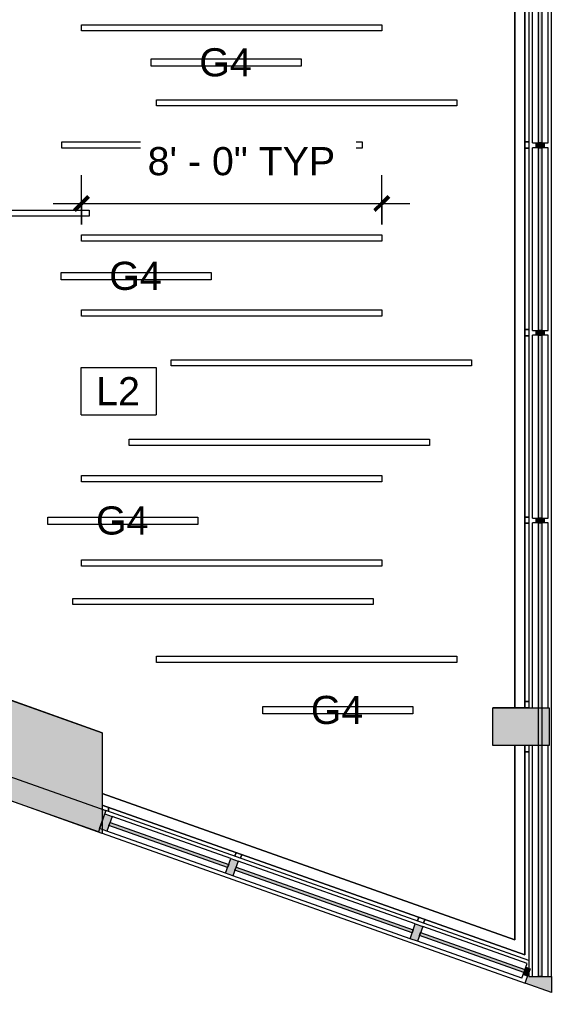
# Model space of a CAD drawing. Header units: inches. Extents: x -2332 to 1043, y -456 to 2193.
# Drawn here: x 835.6 to 1005.7, y -456 to -144.8 of the extents above; entities that cross this region are included whole.
import ezdxf

# ---------------------------------------------------------------- set-up
doc = ezdxf.new("R2010")
doc.units = ezdxf.units.IN
doc.header["$MEASUREMENT"] = 0
for name, color, linetype, lineweight in [('5033_00_7th-9th Floors_Updated_dwg', 8, 'Continuous', 9), ('A-ANNO-DIMS', 211, 'Continuous', 9), ('A-ANNO-DIMS-96', 211, 'Continuous', 9), ('A-ANNO-KEYN', 231, 'Continuous', 9), ('A-CLNG', 13, 'Continuous', 13), ('A-COLS', 52, 'Continuous', 13), ('A-GLAZ-CURT', 52, 'Continuous', 13), ('A-GLAZ-CWMG', 51, 'Continuous', 13), ('A-Glaz-Exst', 7, 'Continuous', 9), ('A-Shell', 7, 'Continuous', 9), ('A-WALL-PATT', 111, 'Continuous', 13), ('COLUMN', 7, 'Continuous', 9), ('E-LITE-EQPM', 33, 'Continuous', 9), ('E-LITE-EQPM-IDEN', 33, 'Continuous', 9), ('I-WALL', 2, 'Continuous', 13)]:
    doc.layers.add(name, color=color, linetype=linetype, lineweight=lineweight)
doc.styles.add('Arial', font='arial.ttf', dxfattribs={"height": 9})
doc.styles.add('Swis721 Lt BT_2', font='swissl.ttf', dxfattribs={"height": 9})
doc.dimstyles.new('OTJ_-_3_32__Linear__1__Tolerance', dxfattribs={"dimscale": 12, "dimtxt": 9.497835, "dimasz": 0.375, "dimexe": 0.75, "dimexo": 0.5, "dimgap": 0.5, "dimtad": 1, "dimdec": 0, "dimzin": 3, "dimdsep": 46, "dimlunit": 4, "dimtxsty": 'Swis721 Lt BT_2', "dimblk1": 'OBLIQUE', "dimblk2": 'OBLIQUE', "dimsah": 1, "dimcen": 0.09, "dimdle": 0.75, "dimazin": 0, "dimtfac": 1, "dimtdec": 4, "dimtix": 1, "dimtmove": 0, "dimatfit": 3, "dimfxl": 1, "dimtvp": 1, "dimtfill": 1, "dimfrac": 2, "dimtolj": 1, "dimtzin": 0, "dimarcsym": 2})

# ---------------------------------------------------------------- blocks, each defined once
blk = doc.blocks.new('5033_00_7th-9th Floors_Updated_dwg_column casing-9774975-7TH FLOOR REFLECTED CEILING PLAN')
at = {"layer": 'COLUMN'}
blk.add_line((-1397.06, -232.99), (-1457.08, -211.6), dxfattribs=at)
blk = doc.blocks.new('5033_00_7th-9th Floors_Updated_dwg-8585573-7TH FLOOR REFLECTED CEILING PLAN')
at = {"layer": 'COLUMN'}
blk.add_hatch(color=256, dxfattribs=at).paths.add_polyline_path([(862, -553), (862, -552.99), (862, -552.99)], flags=0)
at = {"layer": 'A-Glaz-Exst'}
for p, q in [((997.2, -545), (997.2, -65.02)), ((997.2, -65.02), (997.2, -545)), ((997.2, -363.94), (998.45, -363.94)), ((998.45, -363.94), (997.2, -363.94)), ((997.2, -365.94), (998.45, -365.94)), ((998.45, -365.94), (997.2, -365.94)), ((997.2, -423.94), (998.45, -423.94)), ((998.45, -423.94), (997.2, -423.94)), ((997.2, -425.94), (998.45, -425.94)), ((998.45, -425.94), (997.2, -425.94)), ((997.2, -483.94), (998.45, -483.94)), ((998.45, -483.94), (997.2, -483.94)), ((997.2, -485.94), (998.45, -485.94)), ((998.45, -485.94), (997.2, -485.94)), ((997.2, -543), (998.45, -543)), ((998.45, -543), (997.2, -543)), ((997.2, -624.01), (997.2, -557.02)), ((864, -576.8), (864, -578.12)), ((864, -578.12), (864, -576.8)), ((904.82, -591.27), (904.4, -592.44)), ((904.4, -592.44), (904.82, -591.27)), ((906.71, -591.93), (906.29, -593.11)), ((906.29, -593.11), (906.71, -591.93)), ((963.26, -611.98), (962.84, -613.16)), ((962.84, -613.16), (963.26, -611.98)), ((965.14, -612.65), (964.73, -613.83)), ((964.73, -613.83), (965.14, -612.65))]:
    blk.add_line(p, q, dxfattribs=at)
at = {"layer": 'A-Glaz-Exst', "flags": 128}
blk.add_lwpolyline([(997.2, -557.02), (997.2, -624.01), (862, -576.09), (997.2, -624.01)], dxfattribs=at)
blk.add_lwpolyline([(998.45, -559), (997.2, -559)], close=True, dxfattribs=at)
at = {"layer": 'A-Shell'}
for p, q in [((993.95, -545.02), (993.95, -301.77)), ((993.95, -301.77), (993.95, -545.02))]:
    blk.add_line(p, q, dxfattribs=at)
at = {"layer": 'A-Shell', "flags": 128}
for points in [[(862, -572.38), (993.95, -619.15), (993.95, -557.02)], [(993.95, -557.02), (993.95, -619.15), (862, -572.38)]]:
    blk.add_lwpolyline(points, dxfattribs=at)
at = {"layer": 'COLUMN'}
for p, q in [((986.95, -545), (998.45, -545)), ((998.45, -545), (986.95, -545))]:
    blk.add_line(p, q, dxfattribs=at)
blk.add_blockref('5033_00_7th-9th Floors_Updated_dwg_column casing-9774975-7TH FLOOR REFLECTED CEILING PLAN', (2259.06, -319.99))
blk.add_blockref('5033_00_7th-9th Floors_Updated_dwg_column casing-9774975-7TH FLOOR REFLECTED CEILING PLAN', (2259.06, -319.99))
blk = doc.blocks.new('Columns 1 - Columns 1-7118049-7TH FLOOR REFLECTED CEILING PLAN')
at = {"layer": 'A-COLS', "lineweight": 9}
h = blk.add_hatch(color=7, dxfattribs=at)
h.paths.add_polyline_path([(862, -405.11), (861.98, -372.97), (801.98, -351.58), (801.98, -383.71), (861.95, -405.09)], flags=0)
h.paths.add_polyline_path([(992.59, -377), (1004.95, -376.98), (1004.95, -365), (986.95, -365), (986.95, -377), (991.45, -377)], flags=0)
h.paths.add_polyline_path([(514, -281.76), (514, -249.63), (453.98, -228.24), (453.98, -260.37), (513.95, -281.74)], flags=0)
h.paths.add_polyline_path([(166, -158.41), (166, -126.28), (105.98, -104.89), (105.98, -137.02), (165.95, -158.39)], flags=0)
h.paths.add_polyline_path([(-182, -35.06), (-182, -2.93), (-242.02, 18.46), (-242.02, -13.67), (-182.05, -35.04)], flags=0)
h.paths.add_polyline_path([(-1982.09, 88.27), (-1922.03, 109.69), (-1922.03, 140.32), (-1982.09, 118.92), (-1982.06, 97), (-1976.88, 98.83), (-1974.21, 91.29), (-1982.09, 88.5), (-1982.09, 88.41)], flags=0)
h.paths.add_polyline_path([(-530, 88.28), (-530, 120.42), (-590.02, 141.81), (-590.02, 109.68), (-530.05, 88.3)], flags=0)
h.paths.add_polyline_path([(829.27, 109), (843.95, 109.02), (843.91, 133), (819.95, 133), (819.95, 109), (828.45, 109)], flags=0)
h.paths.add_polyline_path([(991.45, 115), (1004.95, 115.02), (1004.95, 127), (986.95, 127), (986.95, 115), (990.95, 115)], flags=0)
h.paths.add_polyline_path([(-1634.06, 211.7), (-1574.03, 233.05), (-1574.03, 264.36), (-1634.06, 242.96), (-1634.06, 211.72)], flags=0)
h.paths.add_polyline_path([(-878.47, 211.8), (-878.47, 243.93), (-938.5, 265.32), (-938.5, 233.19), (-878.52, 211.82)], flags=0)
h.paths.add_polyline_path([(483.3, 232), (495.95, 232), (495.95, 256), (472.03, 256), (472.03, 232), (482.96, 232)], flags=0)
h.paths.add_polyline_path([(-1286.05, 334.98), (-1268.05, 341.39), (-1268.05, 345.6), (-1256.05, 349.87), (-1244.05, 345.6), (-1244.05, 341.38), (-1226.05, 335.02), (-1226.06, 367), (-1256.05, 377.69), (-1286.05, 367), (-1286.05, 335.02)], flags=0)
h.paths.add_polyline_path([(-2021.16, 351.64), (-2013.01, 374.21), (-2035.58, 382.36), (-2043.73, 359.79), (-2023.91, 352.63)], flags=0)
h.paths.add_polyline_path([(-208.32, 478), (-200.03, 478), (-200.03, 502), (-219.79, 502), (-224.03, 490.27), (-224.03, 478), (-210.67, 478)], flags=0)
h.paths.add_polyline_path([(-224.03, 501.32), (-223.78, 502), (-224.03, 502)], flags=0)
h.paths.add_polyline_path([(-559.03, 601), (-548.03, 601), (-548.03, 625), (-569.15, 625), (-572.03, 617.05), (-572.03, 601)], flags=0)
h.paths.add_polyline_path([(472.2, 601), (496.2, 601), (496.2, 625), (472.2, 625)], flags=0)
h.paths.add_polyline_path([(831.97, 601.06), (843.95, 601.08), (843.91, 625.06), (819.95, 625.06), (819.95, 601.06), (831.95, 601.06)], flags=0)
h.paths.add_polyline_path([(993.74, 607.06), (1004.95, 607.08), (1004.95, 619.06), (986.95, 619.06), (986.95, 607.06), (991.45, 607.06)], flags=0)
h.paths.add_polyline_path([(-1887.92, 720.64), (-1879.77, 743.21), (-1902.34, 751.36), (-1910.49, 728.79), (-1893.62, 722.69)], flags=0)
h.paths.add_polyline_path([(-903.4, 724), (-896.03, 724), (-896.03, 748), (-920.67, 748), (-920.67, 724), (-910.74, 724)], flags=0)
h.paths.add_polyline_path([(-1610.23, 724), (-1592.03, 724), (-1592.03, 748), (-1616.03, 748), (-1616.03, 724), (-1612.44, 724)], flags=0)
h.paths.add_polyline_path([(-1843.5, 843.64), (-1835.35, 866.21), (-1857.93, 874.36), (-1866.08, 851.79), (-1845.52, 844.36)], flags=0)
h.paths.add_polyline_path([(490.72, 847), (496.2, 847), (496.2, 871), (472.2, 871), (472.2, 847), (477.69, 847)], flags=0)
h.paths.add_polyline_path([(-1612.44, 847), (-1574.05, 847.02), (-1574.06, 871), (-1616.19, 871), (-1616.19, 847)], flags=0)
h.paths.add_polyline_path([(-1243.86, 847.03), (-1243.86, 871), (-1268.03, 871), (-1268.03, 847.03)], flags=0)
h.paths.add_polyline_path([(841.98, 1093), (843.95, 1093.02), (843.91, 1117), (819.95, 1117), (819.95, 1093), (835.45, 1093)], flags=0)
h.paths.add_polyline_path([(495.42, 1093), (495.95, 1093), (495.95, 1117), (471.83, 1117), (471.83, 1093), (495.41, 1093)], flags=0)
h.paths.add_polyline_path([(-1616.3, 1093.21), (-1592.35, 1093.21), (-1592.35, 1117.25), (-1616.3, 1117.25), (-1616.3, 1095.67)], flags=0)
h.paths.add_polyline_path([(-1268.29, 1093.21), (-1244.3, 1093.21), (-1244.3, 1117.25), (-1268.29, 1117.25)], flags=0)
h.paths.add_polyline_path([(991.33, 1099), (1004.95, 1099.02), (1004.95, 1111), (986.95, 1111), (986.95, 1099), (991.2, 1099)], flags=0)
h.paths.add_polyline_path([(-1268.22, 1339.25), (-1244.3, 1339.25), (-1244.3, 1363.25), (-1268.3, 1363.25), (-1268.3, 1339.25)], flags=0)
h.paths.add_polyline_path([(-1616.3, 1339.25), (-1592.3, 1339.25), (-1592.3, 1363.25), (-1616.3, 1363.25), (-1616.3, 1341.67)], flags=0)
h.paths.add_polyline_path([(484, 1462.86), (495.95, 1462.86), (495.95, 1486.86), (471.95, 1486.86), (471.95, 1462.86), (483.85, 1462.86)], flags=0)
h.paths.add_polyline_path([(801.95, 1567), (861.95, 1588.4), (861.95, 1619.14), (850.07, 1619.14), (850, 1619.04), (849.95, 1619.16), (849.95, 1622.86), (801.95, 1605.75), (801.95, 1567.02)], flags=0)
h.paths.add_polyline_path([(-1607.55, 1585.02), (-1592.05, 1585.02), (-1592.05, 1609.02), (-1616.05, 1609.02), (-1616.05, 1585.02)], flags=0)
h.paths.add_polyline_path([(-1256.44, 1585.27), (-1244.3, 1585.27), (-1244.3, 1609.27), (-1268.3, 1609.27), (-1268.3, 1585.27), (-1256.86, 1585.27)], flags=0)
h.paths.add_polyline_path([(-1654.55, 1731.02), (-1654.55, 1776.02), (-1678.05, 1776.02), (-1678.05, 1772.52), (-1658.05, 1772.52), (-1658.05, 1734.52), (-1678.05, 1734.52), (-1678.05, 1731.02), (-1658.05, 1731.02)], flags=0)
h.paths.add_polyline_path([(122.95, 1827.02), (148.95, 1827.02), (148.95, 1853.02), (122.95, 1853.02), (122.95, 1829.42)], flags=0)
h.paths.add_polyline_path([(496.95, 1827.02), (496.95, 1853.02), (470.95, 1853.02), (470.95, 1827.02)], flags=0)
h.paths.add_polyline_path([(-921.05, 1827.02), (-895.05, 1827.02), (-895.05, 1853.02), (-921.05, 1853.02), (-921.05, 1829.42)], flags=0)
h.paths.add_polyline_path([(-572.04, 1827.02), (-547.04, 1827.02), (-547.04, 1853.02), (-573.04, 1853.02), (-573.04, 1827.02)], flags=0)
h.paths.add_polyline_path([(-199.03, 1827.04), (-199.03, 1853.03), (-225.05, 1853.03), (-225.05, 1827.04), (-200.04, 1827.04)], flags=0)
h.paths.add_polyline_path([(-1592.3, 1828.27), (-1592.3, 1852.27), (-1600.05, 1852.27), (-1600.05, 2104.82), (-1574.05, 2104.82), (-1574.05, 2138.82), (-1608.05, 2138.82), (-1608.05, 1852.27), (-1616.3, 1852.27), (-1616.3, 1828.27)], flags=0)
h.paths.add_polyline_path([(-1244.3, 1828.27), (-1244.3, 1852.27), (-1268.3, 1852.27), (-1268.3, 1828.27)], flags=0)
h.paths.add_polyline_path([(-1678.05, 1836.02), (-1620.8, 1836.02), (-1620.8, 1844.02), (-1678.05, 1844.02)], flags=0)
h.paths.add_polyline_path([(831.95, 2100.07), (861.95, 2100.07), (861.95, 2138.82), (801.95, 2138.82), (801.95, 2110.02), (831.95, 2110.02), (831.95, 2104.31)], flags=0)
h.paths.add_polyline_path([(-878.05, 2104.79), (-878.05, 2138.82), (-938.13, 2138.82), (-938.13, 2104.79)], flags=0)
h.paths.add_polyline_path([(-1286.03, 2104.81), (-1225.94, 2104.81), (-1225.94, 2138.82), (-1286.03, 2138.82)], flags=0)
h.paths.add_polyline_path([(454.05, 2104.82), (513.95, 2104.82), (513.95, 2138.82), (454.05, 2138.82)], flags=0)
h.paths.add_polyline_path([(-181.82, 2104.82), (-181.82, 2138.82), (-242.05, 2138.82), (-242.05, 2104.82)], flags=0)
h.paths.add_polyline_path([(-590.05, 2104.82), (-530.05, 2104.82), (-530.05, 2138.82), (-590.05, 2138.82)], flags=0)
h.paths.add_polyline_path([(165.96, 2104.82), (165.96, 2138.82), (105.95, 2138.82), (105.95, 2104.82)], flags=0)
at = {"layer": 'A-COLS', "color": 8, "lineweight": 20}
for p, q in [((801.98, -351.58), (862, -372.98)), ((986.95, -365), (1004.95, -365)), ((986.95, -377), (986.95, -365)), ((1004.95, -365), (1004.95, -377)), ((862, -372.98), (862, -405.11)), ((1004.95, -377), (986.95, -377)), ((862, -405.11), (801.98, -383.71))]:
    blk.add_line(p, q, dxfattribs=at)
blk = doc.blocks.new('System Panel - Glazed-7824387-7TH FLOOR REFLECTED CEILING PLAN')
at = {"layer": 'A-GLAZ-CURT', "lineweight": 9}
h = blk.add_hatch(color=7, dxfattribs=at)
h.paths.add_polyline_path([(-72.56, -0.5), (1.35, -0.5), (1.35, 0.5), (-72.56, 0.5)], flags=0)
h.paths.add_polyline_path([(13.35, 0.5), (13.37, -0.5), (72.56, -0.5), (72.56, 0.5), (13.37, 0.5)], flags=0)
at = {"layer": 'A-GLAZ-CURT', "color": 8, "lineweight": 20}
for p, q in [((-72.56, -0.5), (-72.56, 0.5)), ((-72.56, 0.5), (72.56, 0.5)), ((72.56, 0.5), (72.56, -0.5)), ((72.56, -0.5), (-72.56, -0.5))]:
    blk.add_line(p, q, dxfattribs=at)
blk = doc.blocks.new('System Panel - Glazed-7824389-7TH FLOOR REFLECTED CEILING PLAN')
at = {"layer": 'A-GLAZ-CURT', "lineweight": 9}
blk.add_hatch(color=7, dxfattribs=at).paths.add_polyline_path([(-29.25, 0.5), (-29.25, -0.5), (29.25, -0.5), (29.25, 0.5), (-6.71, 0.5)], flags=0)
at = {"layer": 'A-GLAZ-CURT', "color": 8, "lineweight": 20}
for p, q in [((-29.25, -0.5), (-29.25, 0.5)), ((-29.25, 0.5), (29.25, 0.5)), ((29.25, 0.5), (29.25, -0.5)), ((29.25, -0.5), (-29.25, -0.5))]:
    blk.add_line(p, q, dxfattribs=at)
blk = doc.blocks.new('Rectangular Mullion - 2_5_ x 5_ rectangular-7824382-7TH FLOOR REFLECTED CEILING PLAN')
at = {"layer": 'A-GLAZ-CWMG', "lineweight": 9}
for p, q in [((1000.83, -305.79), (999.58, -305.79)), ((999.58, -365), (999.58, -305.79)), ((1004.58, -305.79), (1003.33, -305.79)), ((1004.58, -365), (1004.58, -305.79)), ((999.58, -450.91), (999.58, -377)), ((1004.58, -450.91), (1004.58, -377))]:
    blk.add_line(p, q, dxfattribs=at)
blk = doc.blocks.new('Rectangular Mullion - 2_5_ x 5_ rectangular-7504715-7TH FLOOR REFLECTED CEILING PLAN')
at = {"layer": 'A-GLAZ-CWMG', "lineweight": 9}
for p, q in [((1000.83, -245.79), (999.58, -245.79)), ((999.58, -304.29), (999.58, -245.79)), ((1004.58, -245.79), (1003.33, -245.79)), ((1004.58, -304.29), (1004.58, -245.79)), ((999.58, -304.29), (1000.83, -304.29)), ((1003.33, -304.29), (1004.58, -304.29))]:
    blk.add_line(p, q, dxfattribs=at)
blk = doc.blocks.new('Rectangular Mullion - 1_5_ x 2_5_ rectangular SS-7796925-7TH FLOOR REFLECTED CEILING PLAN')
at = {"layer": 'A-GLAZ-CWMG', "lineweight": 9}
blk.add_hatch(color=7, dxfattribs=at).paths.add_polyline_path([(-0.75, 0.5), (-0.75, 1.25), (0.75, 1.25), (0.75, -1.25), (-0.75, -1.25), (-0.75, -0.5)], flags=0)
at = {"layer": 'A-GLAZ-CWMG', "color": 8, "lineweight": 20}
for p, q in [((0.75, 1.25), (-0.75, 1.25)), ((-0.75, 1.25), (-0.75, -1.25)), ((0.75, -1.25), (0.75, 1.25)), ((-0.75, -1.25), (0.75, -1.25))]:
    blk.add_line(p, q, dxfattribs=at)
blk = doc.blocks.new('System Panel - Glazed-7824395-7TH FLOOR REFLECTED CEILING PLAN')
at = {"layer": 'A-GLAZ-CURT', "lineweight": 9}
blk.add_hatch(color=7, dxfattribs=at).paths.add_polyline_path([(-17.7, 0.5), (-17.7, -0.5), (17.7, -0.5), (17.7, 0.5), (7.84, 0.5)], flags=0)
at = {"layer": 'A-GLAZ-CURT', "color": 8, "lineweight": 20}
for p, q in [((-17.7, -0.5), (-17.7, 0.5)), ((-17.7, 0.5), (17.7, 0.5)), ((17.7, 0.5), (17.7, -0.5)), ((17.7, -0.5), (-17.7, -0.5))]:
    blk.add_line(p, q, dxfattribs=at)
blk = doc.blocks.new('System Panel - Glazed-7506863-7TH FLOOR REFLECTED CEILING PLAN')
at = {"layer": 'A-GLAZ-CURT', "lineweight": 9}
blk.add_hatch(color=7, dxfattribs=at).paths.add_polyline_path([(-20.13, 0.5), (-20.13, -0.5), (20.12, -0.5), (20.12, 0.5), (15.49, 0.5)], flags=0)
at = {"layer": 'A-GLAZ-CURT', "color": 8, "lineweight": 20}
for p, q in [((-20.13, -0.5), (-20.13, 0.5)), ((-20.13, 0.5), (20.12, 0.5)), ((20.12, 0.5), (20.12, -0.5)), ((20.12, -0.5), (-20.13, -0.5))]:
    blk.add_line(p, q, dxfattribs=at)
blk = doc.blocks.new('System Panel - Glazed-7506859-7TH FLOOR REFLECTED CEILING PLAN')
at = {"layer": 'A-GLAZ-CURT', "lineweight": 9}
blk.add_hatch(color=7, dxfattribs=at).paths.add_polyline_path([(-30.05, 0.5), (-30.05, -0.5), (30.05, -0.5), (30.05, 0.5)], flags=0)
at = {"layer": 'A-GLAZ-CURT', "color": 8, "lineweight": 20}
for p, q in [((-30.05, -0.5), (-30.05, 0.5)), ((-30.05, 0.5), (30.05, 0.5)), ((30.05, 0.5), (30.05, -0.5)), ((30.05, -0.5), (-30.05, -0.5))]:
    blk.add_line(p, q, dxfattribs=at)
blk = doc.blocks.new('Rectangular Mullion - 2_5_ x 5_ rectangular-7824393-7TH FLOOR REFLECTED CEILING PLAN')
at = {"layer": 'A-GLAZ-CWMG', "lineweight": 9}
for p, q in [((997.88, -446.76), (964.5, -434.93)), ((996.21, -451.47), (962.83, -439.64)), ((997.46, -447.94), (997.88, -446.76)), ((996.21, -451.47), (996.62, -450.29))]:
    blk.add_line(p, q, dxfattribs=at)
blk = doc.blocks.new('Rectangular Mullion - 2_5_ x 5_ rectangular-7506844-7TH FLOOR REFLECTED CEILING PLAN')
at = {"layer": 'A-GLAZ-CWMG', "lineweight": 9}
for p, q in [((962.15, -434.09), (905.49, -414.01)), ((960.48, -438.81), (903.82, -418.72))]:
    blk.add_line(p, q, dxfattribs=at)
blk = doc.blocks.new('Rectangular Mullion - 2_5_ x 5_ rectangular-7506861-7TH FLOOR REFLECTED CEILING PLAN')
at = {"layer": 'A-GLAZ-CWMG', "lineweight": 9}
for p, q in [((903.14, -413.18), (865.2, -399.73)), ((901.47, -417.89), (863.53, -404.44))]:
    blk.add_line(p, q, dxfattribs=at)
blk = doc.blocks.new('Rectangular Mullion - 2_5_ x 5_ rectangular-7344731-7TH FLOOR REFLECTED CEILING PLAN')
at = {"layer": 'A-GLAZ-CWMG', "lineweight": 9}
blk.add_hatch(color=7, dxfattribs=at).paths.add_polyline_path([(-1.25, -0.5), (-1.25, 2.5), (1.25, 2.5), (1.25, -2.5), (-1.25, -2.5)], flags=0)
at = {"layer": 'A-GLAZ-CWMG', "color": 8, "lineweight": 20}
for p, q in [((1.25, 2.5), (-1.25, 2.5)), ((-1.25, 2.5), (-1.25, -2.5)), ((1.25, -2.5), (1.25, 2.5)), ((-1.25, -2.5), (1.25, -2.5))]:
    blk.add_line(p, q, dxfattribs=at)
blk = doc.blocks.new('Rectangular Mullion - 1_5_ x 2_5_ rectangular SS-7796939-7TH FLOOR REFLECTED CEILING PLAN')
at = {"layer": 'A-GLAZ-CWMG', "lineweight": 9}
blk.add_hatch(color=7, dxfattribs=at).paths.add_polyline_path([(0, -1.25), (0, 1.25), (-1.5, 1.25), (-1.5, -1.25), (-0.17, -1.25)], flags=0)
at = {"layer": 'A-GLAZ-CWMG', "color": 8, "lineweight": 20}
for p, q in [((-1.5, 1.25), (0, 1.25)), ((-1.5, -1.25), (-1.5, 1.25)), ((0, 1.25), (0, -1.25)), ((0, -1.25), (-1.5, -1.25))]:
    blk.add_line(p, q, dxfattribs=at)
blk = doc.blocks.new('Rectangular Mullion - 2_5_ x 5_ rectangular-7504807-7TH FLOOR REFLECTED CEILING PLAN')
at = {"layer": 'A-GLAZ-CWMG', "lineweight": 9}
blk.add_hatch(color=7, dxfattribs=at).paths.add_polyline_path([(-2.5, 2.5), (-0.38, 2.5), (0, 1.41), (0, -2.5), (-2.5, -2.5), (-2.5, 0.5)], flags=0)
at = {"layer": 'A-GLAZ-CWMG', "color": 8, "lineweight": 20}
for p, q in [((0, 2.5), (-2.5, 2.5)), ((-2.5, 2.5), (-2.5, -2.5)), ((0, -2.5), (0, 2.5)), ((-2.5, -2.5), (0, -2.5))]:
    blk.add_line(p, q, dxfattribs=at)
blk = doc.blocks.new('SUSPENDED LINEAR_Cooper_NeoRay_Straight and Narrow_22DP_0001 - Type G_3G Pendant Linea_4 Feet-8436090-7TH FLOOR REFLECTED CEILING PLAN')
at = {"layer": 'E-LITE-EQPM'}
for p, q in [((1.1875, 24), (-1.1875, 24)), ((-1.1875, 24), (-1.1875, -24)), ((1.1875, -24), (1.1875, 24)), ((-1.1875, -24), (1.1875, -24))]:
    blk.add_line(p, q, dxfattribs=at)
blk = doc.blocks.new('Ceilings 13 - Ceilings 3-7817906-7TH FLOOR REFLECTED CEILING PLAN')
at = {"layer": 'A-CLNG'}
for p, q in [((536.53, -151.89), (536.53, -149.89)), ((536.53, -149.89), (632.53, -149.89)), ((632.53, -151.89), (536.53, -151.89)), ((632.53, -149.89), (632.53, -151.89))]:
    blk.add_line(p, q, dxfattribs=at)
blk = doc.blocks.new('Ceilings 15 - Ceilings 3-7817950-7TH FLOOR REFLECTED CEILING PLAN')
at = {"layer": 'A-CLNG'}
for p, q in [((536.53, -151.89), (536.53, -149.89)), ((536.53, -149.89), (632.53, -149.89)), ((632.53, -151.89), (536.53, -151.89)), ((632.53, -149.89), (632.53, -151.89))]:
    blk.add_line(p, q, dxfattribs=at)
blk = doc.blocks.new('Ceilings 19 - Ceilings 3-7818345-7TH FLOOR REFLECTED CEILING PLAN')
at = {"layer": 'A-CLNG'}
for p, q in [((536.53, -151.89), (536.53, -149.89)), ((536.53, -149.89), (632.53, -149.89)), ((632.53, -151.89), (536.53, -151.89)), ((632.53, -149.89), (632.53, -151.89))]:
    blk.add_line(p, q, dxfattribs=at)
blk = doc.blocks.new('Ceilings 22 - Ceilings 3-7818441-7TH FLOOR REFLECTED CEILING PLAN')
at = {"layer": 'A-CLNG'}
for p, q in [((536.53, -151.89), (536.53, -149.89)), ((536.53, -149.89), (632.53, -149.89)), ((632.53, -151.89), (536.53, -151.89)), ((632.53, -149.89), (632.53, -151.89))]:
    blk.add_line(p, q, dxfattribs=at)
blk = doc.blocks.new('Ceilings 23 - Ceilings 3-7818472-7TH FLOOR REFLECTED CEILING PLAN')
at = {"layer": 'A-CLNG'}
for p, q in [((855.4, -292.66), (855.4, -290.66)), ((855.4, -290.66), (951.4, -290.66)), ((951.4, -290.66), (951.4, -292.66)), ((951.4, -292.66), (855.4, -292.66))]:
    blk.add_line(p, q, dxfattribs=at)
blk = doc.blocks.new('Ceilings 24 - Ceilings 3-7818507-7TH FLOOR REFLECTED CEILING PLAN')
at = {"layer": 'A-CLNG'}
for p, q in [((536.53, -151.89), (536.53, -149.89)), ((536.53, -149.89), (632.53, -149.89)), ((632.53, -151.89), (536.53, -151.89)), ((632.53, -149.89), (632.53, -151.89))]:
    blk.add_line(p, q, dxfattribs=at)
blk = doc.blocks.new('Ceilings 27 - Ceilings 3-7818727-7TH FLOOR REFLECTED CEILING PLAN')
at = {"layer": 'A-CLNG'}
for p, q in [((536.53, -151.89), (536.53, -149.89)), ((536.53, -149.89), (632.53, -149.89)), ((632.53, -151.89), (536.53, -151.89)), ((632.53, -149.89), (632.53, -151.89))]:
    blk.add_line(p, q, dxfattribs=at)
blk = doc.blocks.new('Ceilings 11 - Ceilings 3-8149917-7TH FLOOR REFLECTED CEILING PLAN')
at = {"layer": 'A-CLNG'}
for p, q in [((536.53, -151.89), (536.53, -149.89)), ((536.53, -149.89), (632.53, -149.89)), ((632.53, -151.89), (536.53, -151.89)), ((632.53, -149.89), (632.53, -151.89))]:
    blk.add_line(p, q, dxfattribs=at)
blk = doc.blocks.new('Ceilings 34 - Ceilings 3-8150073-7TH FLOOR REFLECTED CEILING PLAN')
at = {"layer": 'A-CLNG'}
for p, q in [((536.53, -151.89), (536.53, -149.89)), ((536.53, -149.89), (632.53, -149.89)), ((632.53, -151.89), (536.53, -151.89)), ((632.53, -149.89), (632.53, -151.89))]:
    blk.add_line(p, q, dxfattribs=at)
blk = doc.blocks.new('Ceilings 35 - Ceilings 3-8150104-7TH FLOOR REFLECTED CEILING PLAN')
at = {"layer": 'A-CLNG'}
for p, q in [((536.53, -151.89), (536.53, -149.89)), ((536.53, -149.89), (632.53, -149.89)), ((632.53, -151.89), (536.53, -151.89)), ((632.53, -149.89), (632.53, -151.89))]:
    blk.add_line(p, q, dxfattribs=at)
blk = doc.blocks.new('Ceilings 36 - Ceilings 3-8150141-7TH FLOOR REFLECTED CEILING PLAN')
at = {"layer": 'A-CLNG'}
for p, q in [((536.53, -151.89), (536.53, -149.89)), ((536.53, -149.89), (632.53, -149.89)), ((632.53, -151.89), (536.53, -151.89)), ((632.53, -149.89), (632.53, -151.89))]:
    blk.add_line(p, q, dxfattribs=at)
blk = doc.blocks.new('Ceilings 37 - Ceilings 3-8150180-7TH FLOOR REFLECTED CEILING PLAN')
at = {"layer": 'A-CLNG'}
for p, q in [((536.53, -151.89), (536.53, -149.89)), ((536.53, -149.89), (632.53, -149.89)), ((632.53, -151.89), (536.53, -151.89)), ((632.53, -149.89), (632.53, -151.89))]:
    blk.add_line(p, q, dxfattribs=at)
blk = doc.blocks.new('Keynote Tag - Keynote Number - Boxed-135510-7TH FLOOR REFLECTED CEILING PLAN')
at = {"layer": 'A-ANNO-KEYN'}
for p, q in [((-0.125, -0.0792), (-0.125, 0.0781)), ((-0.125, 0.0781), (0.125, 0.0781)), ((0.125, 0.0781), (0.125, -0.0792)), ((-0.125, -0.0792), (0.125, -0.0792))]:
    blk.add_line(p, q, dxfattribs=at)
blk = doc.blocks.new('DIMBLOCK49-7TH FLOOR REFLECTED CEILING PLAN')
at = {"layer": 'A-ANNO-DIMS-96'}
for p, q in [((855.4, -210.39), (855.4, -194.61)), ((951.4, -210.39), (951.4, -194.61)), ((846.4, -203.61), (960.4, -203.61)), ((855.4, -203.61), (855.4, -210.39)), ((951.4, -203.61), (951.4, -210.39))]:
    blk.add_line(p, q, dxfattribs=at)
at = {"layer": 'A-ANNO-DIMS-96', "lineweight": 50}
for p, q in [((855.4, -203.61), (857.65, -201.36)), ((951.4, -203.61), (953.65, -201.36)), ((855.4, -203.61), (853.15, -205.86)), ((951.4, -203.61), (949.15, -205.86))]:
    blk.add_line(p, q, dxfattribs=at)
at = {"layer": 'A-ANNO-DIMS-96', "color": 0, "insert": (876.56, -185.6), "char_height": 9, "width": 64.4044, "attachment_point": 1, "line_spacing_factor": 1.005062, "style": 'Swis721 Lt BT_2', "bg_fill": 3, "box_fill_scale": 1.25, "bg_fill_color": 256, "bg_fill_true_color": 13158600, "bg_fill_transparency": 0}
blk.add_mtext('8\' - 0" TYP', dxfattribs=at)
blk = doc.blocks.new('_Oblique')
at = {"color": 0, "linetype": 'ByBlock', "lineweight": -2}
blk.add_line((-0.5, -0.5), (0.5, 0.5), dxfattribs=at)

msp = doc.modelspace()

# ---------------------------------------------------------------- hatches: boundary and pattern name
at = {"layer": 'A-WALL-PATT', "lineweight": 9}
h = msp.add_hatch(color=7, dxfattribs=at)
h.paths.add_polyline_path([(1005.70426, -456.02312), (1005.70426, -450.91104), (998.45426, -450.91104), (998.45426, -453.45337), (1004.57926, -455.62436)], flags=0)
h.paths.add_polyline_path([(1004.57926, 1677.04534), (1005.70426, 1677.04534), (1005.70426, 1682.18569), (998.45426, 1679.6017), (998.45426, 1677.04534), (1000.58995, 1677.04534), (1001.9114, 1677.51632), (1002.07926, 1677.04534), (1002.57926, 1677.04534)], flags=0)
h = msp.add_hatch(color=7, dxfattribs=at)
h.paths.add_polyline_path([(998.45426, -453.45337), (998.45426, -449.61444), (997.24543, -453.0249), (997.87565, -453.24828)], flags=0)
h.paths.add_polyline_path([(852.47287, -401.71058), (801.97804, -383.69481), (801.97804, -379.98552), (800.77288, -383.38563), (844.003, -398.70845)], flags=0)
h.paths.add_polyline_path([(862.003, -401.26126), (863.21994, -397.82791), (862.003, -397.39656), (862.003, -398.52912)], flags=0)
h.paths.add_polyline_path([(504.53487, -278.3847), (453.97804, -260.34683), (453.97804, -256.63755), (452.77284, -260.03776), (503.74775, -278.10571)], flags=0)
h.paths.add_polyline_path([(514.003, -277.91329), (515.21991, -274.48004), (514.003, -274.04871), (514.003, -274.48004)], flags=0)
h.paths.add_polyline_path([(156.62181, -155.06767), (105.97804, -136.99881), (105.97804, -133.28957), (104.7728, -136.6899), (148.003, -152.01275)], flags=0)
h.paths.add_polyline_path([(166.003, -154.56531), (167.21987, -151.13218), (166.003, -150.70086), (166.003, -151.13218)], flags=0)
h.paths.add_polyline_path([(-191.31619, -31.74179), (-242.02196, -13.65084), (-242.02196, -9.9416), (-243.22724, -13.34203), (-199.997, -28.6649)], flags=0)
h.paths.add_polyline_path([(-181.997, -31.21734), (-180.78017, -27.78431), (-181.997, -27.35301), (-181.997, -27.78431)], flags=0)
h.paths.add_polyline_path([(-539.2542, 91.58409), (-590.02196, 109.69713), (-590.02196, 113.40637), (-591.22728, 110.00583), (-547.997, 94.68295)], flags=0)
h.paths.add_polyline_path([(-529.997, 92.13063), (-528.78021, 95.56355), (-529.997, 95.99484), (-529.997, 95.56355)], flags=0)
h.paths.add_polyline_path([(-887.69128, 215.08686), (-938.49616, 233.21314), (-938.49616, 236.92242), (-939.70151, 233.52177), (-896.47119, 218.19888)], flags=0)
h.paths.add_polyline_path([(-878.47119, 215.64668), (-877.25444, 219.07949), (-878.47119, 219.51077), (-878.47119, 219.07949)], flags=0)
h.paths.add_polyline_path([(-1226.04574, 338.84375), (-1224.82899, 342.27655), (-1226.04574, 342.70782), (-1226.04574, 341.2081)], flags=0)

# ---------------------------------------------------------------- linework, layer by layer
at = {"layer": 'I-WALL', "lineweight": 9}
for p, q in [((1005.70426, -450.91104), (1005.70426, 1677.04534)), ((998.45426, 114.99788), (998.45426, -365.00212)), ((998.45426, -377.00212), (998.45426, -448.28824)), ((998.45426, -445.76142), (863.21994, -397.82791)), ((862.003, -405.08851), (997.24543, -453.0249))]:
    msp.add_line(p, q, dxfattribs=at)
at = {"layer": 'I-WALL', "color": 8, "lineweight": 20}
for p, q in [((803.19498, -376.55219), (863.21994, -397.82791)), ((860.79785, -404.66135), (800.77288, -383.38563)), ((863.21994, -397.82791), (860.79785, -404.66135)), ((997.24543, -453.0249), (998.45426, -449.61444)), ((998.45426, -449.61444), (998.45426, -450.91104)), ((998.45426, -450.91104), (1005.70426, -450.91104)), ((1005.70426, -450.91104), (1005.70426, -456.02312)), ((1005.70426, -456.02312), (997.24543, -453.0249))]:
    msp.add_line(p, q, dxfattribs=at)

# ---------------------------------------------------------------- block references
at = {"layer": '5033_00_7th-9th Floors_Updated_dwg', "color": 7}
msp.add_blockref('5033_00_7th-9th Floors_Updated_dwg-8585573-7TH FLOOR REFLECTED CEILING PLAN', (0, 180.01878), dxfattribs=at)
at = {"layer": 'A-ANNO-KEYN', "xscale": 95.99999999999994, "yscale": 95.99999999999994, "zscale": 95.99999999999994}
msp.add_blockref('Keynote Tag - Keynote Number - Boxed-135510-7TH FLOOR REFLECTED CEILING PLAN', (867.27446, -263.62666), dxfattribs=at)
at = {"layer": 'A-CLNG'}
for name, p in [('Ceilings 15 - Ceilings 3-7817950-7TH FLOOR REFLECTED CEILING PLAN', (318.8704, 3.43112)), ('Ceilings 13 - Ceilings 3-7817906-7TH FLOOR REFLECTED CEILING PLAN', (342.8704, -20.56888)), ('Ceilings 34 - Ceilings 3-8150073-7TH FLOOR REFLECTED CEILING PLAN', (312.61688, -34.07643)), ('Ceilings 11 - Ceilings 3-8149917-7TH FLOOR REFLECTED CEILING PLAN', (225.29026, -55.8494)), ('Ceilings 19 - Ceilings 3-7818345-7TH FLOOR REFLECTED CEILING PLAN', (318.8704, -63.76929)), ('Ceilings 22 - Ceilings 3-7818441-7TH FLOOR REFLECTED CEILING PLAN', (318.8704, -87.76929)), ('Ceilings 35 - Ceilings 3-8150104-7TH FLOOR REFLECTED CEILING PLAN', (347.58908, -103.71559)), ('Ceilings 36 - Ceilings 3-8150141-7TH FLOOR REFLECTED CEILING PLAN', (334.13324, -129.17143)), ('Ceilings 23 - Ceilings 3-7818472-7TH FLOOR REFLECTED CEILING PLAN', (0, 0)), ('Ceilings 24 - Ceilings 3-7818507-7TH FLOOR REFLECTED CEILING PLAN', (318.8704, -167.76929)), ('Ceilings 37 - Ceilings 3-8150180-7TH FLOOR REFLECTED CEILING PLAN', (316.09278, -180.0688)), ('Ceilings 27 - Ceilings 3-7818727-7TH FLOOR REFLECTED CEILING PLAN', (342.8704, -198.56888))]:
    msp.add_blockref(name, p, dxfattribs=at)
at = {"layer": 'A-COLS', "lineweight": 9}
msp.add_blockref('Columns 1 - Columns 1-7118049-7TH FLOOR REFLECTED CEILING PLAN', (0, 0), dxfattribs=at)
at = {"layer": 'A-GLAZ-CURT', "lineweight": 9}
for name, p, rotation in [('System Panel - Glazed-7824389-7TH FLOOR REFLECTED CEILING PLAN', (1002.07926, -155.04189), 89.99999999999991), ('System Panel - Glazed-7824389-7TH FLOOR REFLECTED CEILING PLAN', (1002.07926, -215.04189), 89.99999999999991), ('System Panel - Glazed-7824389-7TH FLOOR REFLECTED CEILING PLAN', (1002.07926, -275.04189), 89.99999999999991), ('System Panel - Glazed-7824387-7TH FLOOR REFLECTED CEILING PLAN', (1002.07926, -378.35147), 89.99999999999991), ('System Panel - Glazed-7506863-7TH FLOOR REFLECTED CEILING PLAN', (883.33173, -408.80951), 160.4832378255217), ('System Panel - Glazed-7506859-7TH FLOOR REFLECTED CEILING PLAN', (932.98355, -426.40849), 160.4832378255217), ('System Panel - Glazed-7824395-7TH FLOOR REFLECTED CEILING PLAN', (980.35356, -443.19869), 160.4832378255217)]:
    msp.add_blockref(name, p, dxfattribs=dict(at, rotation=rotation))
at = {"layer": 'A-GLAZ-CWMG', "lineweight": 9}
for name, p in [('Rectangular Mullion - 2_5_ x 5_ rectangular-7504715-7TH FLOOR REFLECTED CEILING PLAN', (0, 120)), ('Rectangular Mullion - 2_5_ x 5_ rectangular-7504715-7TH FLOOR REFLECTED CEILING PLAN', (0, 60)), ('Rectangular Mullion - 2_5_ x 5_ rectangular-7504715-7TH FLOOR REFLECTED CEILING PLAN', (0, 0)), ('Rectangular Mullion - 2_5_ x 5_ rectangular-7824382-7TH FLOOR REFLECTED CEILING PLAN', (0, 0)), ('Rectangular Mullion - 2_5_ x 5_ rectangular-7506861-7TH FLOOR REFLECTED CEILING PLAN', (0, 0)), ('Rectangular Mullion - 2_5_ x 5_ rectangular-7506844-7TH FLOOR REFLECTED CEILING PLAN', (0, 0)), ('Rectangular Mullion - 2_5_ x 5_ rectangular-7824393-7TH FLOOR REFLECTED CEILING PLAN', (0, 0))]:
    msp.add_blockref(name, p, dxfattribs=at)
at = {"layer": 'A-GLAZ-CWMG', "lineweight": 9, "extrusion": (0, 0, -1)}
for name, p, rotation in [('Rectangular Mullion - 1_5_ x 2_5_ rectangular SS-7796925-7TH FLOOR REFLECTED CEILING PLAN', (-1002.07926, -185.04189), 90.0000000000001), ('Rectangular Mullion - 1_5_ x 2_5_ rectangular SS-7796925-7TH FLOOR REFLECTED CEILING PLAN', (-1002.07926, -245.04189), 90.0000000000001), ('Rectangular Mullion - 1_5_ x 2_5_ rectangular SS-7796925-7TH FLOOR REFLECTED CEILING PLAN', (-1002.07926, -305.04189), 90.0000000000001), ('Rectangular Mullion - 2_5_ x 5_ rectangular-7504807-7TH FLOOR REFLECTED CEILING PLAN', (-862.00668, -401.25089), 19.51676217447835), ('Rectangular Mullion - 2_5_ x 5_ rectangular-7344731-7TH FLOOR REFLECTED CEILING PLAN', (-903.4786, -415.95052), 19.51676217447835), ('Rectangular Mullion - 2_5_ x 5_ rectangular-7344731-7TH FLOOR REFLECTED CEILING PLAN', (-962.4885, -436.86645), 19.51676217447835)]:
    msp.add_blockref(name, p, dxfattribs=dict(at, rotation=rotation))
at = {"layer": 'A-GLAZ-CWMG', "lineweight": 9, "rotation": 340.4832378255217}
msp.add_blockref('Rectangular Mullion - 1_5_ x 2_5_ rectangular SS-7796939-7TH FLOOR REFLECTED CEILING PLAN', (998.45426, -449.61444), dxfattribs=at)
at = {"layer": 'E-LITE-EQPM', "extrusion": (0, 0, -1), "rotation": 270.0000000000001}
for p in [(-901.66695, -158.57392), (-872.87849, -226.86389), (-868.64262, -305.11814), (-937.35252, -365.72354)]:
    msp.add_blockref('SUSPENDED LINEAR_Cooper_NeoRay_Straight and Narrow_22DP_0001 - Type G_3G Pendant Linea_4 Feet-8436090-7TH FLOOR REFLECTED CEILING PLAN', p, dxfattribs=at)

# ---------------------------------------------------------------- texts
at = {"layer": 'A-ANNO-KEYN', "insert": (860.12259, -259.1748), "char_height": 9, "width": 16.968, "attachment_point": 1, "style": 'Arial'}
msp.add_mtext('L2', dxfattribs=at)
at = {"layer": 'E-LITE-EQPM-IDEN', "char_height": 9, "width": 20.604, "attachment_point": 1, "style": 'Arial'}
for insert in [(893.06292, -153.98416), (864.27446, -222.27413), (860.03858, -300.52838), (928.74849, -361.13378)]:
    msp.add_mtext('G4', dxfattribs=dict(at, insert=insert))

# ---------------------------------------------------------------- next in the draw order: dimensions: what is measured, and where the dimension line sits
at = {"layer": 'A-ANNO-DIMS'}
dim = msp.add_linear_dim(base=(951.39961, -203.61189), p1=(855.39961, -216.38833), p2=(951.39961, -216.38833), text='8\' - 0" TYP', dimstyle='OTJ_-_3_32__Linear__1__Tolerance', override={"dimpost": '<>', "dimfxl": 96}, dxfattribs=at)
dim.commit()
dim.dimension.update_dxf_attribs({"geometry": 'DIMBLOCK49-7TH FLOOR REFLECTED CEILING PLAN', "text_midpoint": (903.39961, -192.98664)})

doc.saveas('drawing.dxf')
